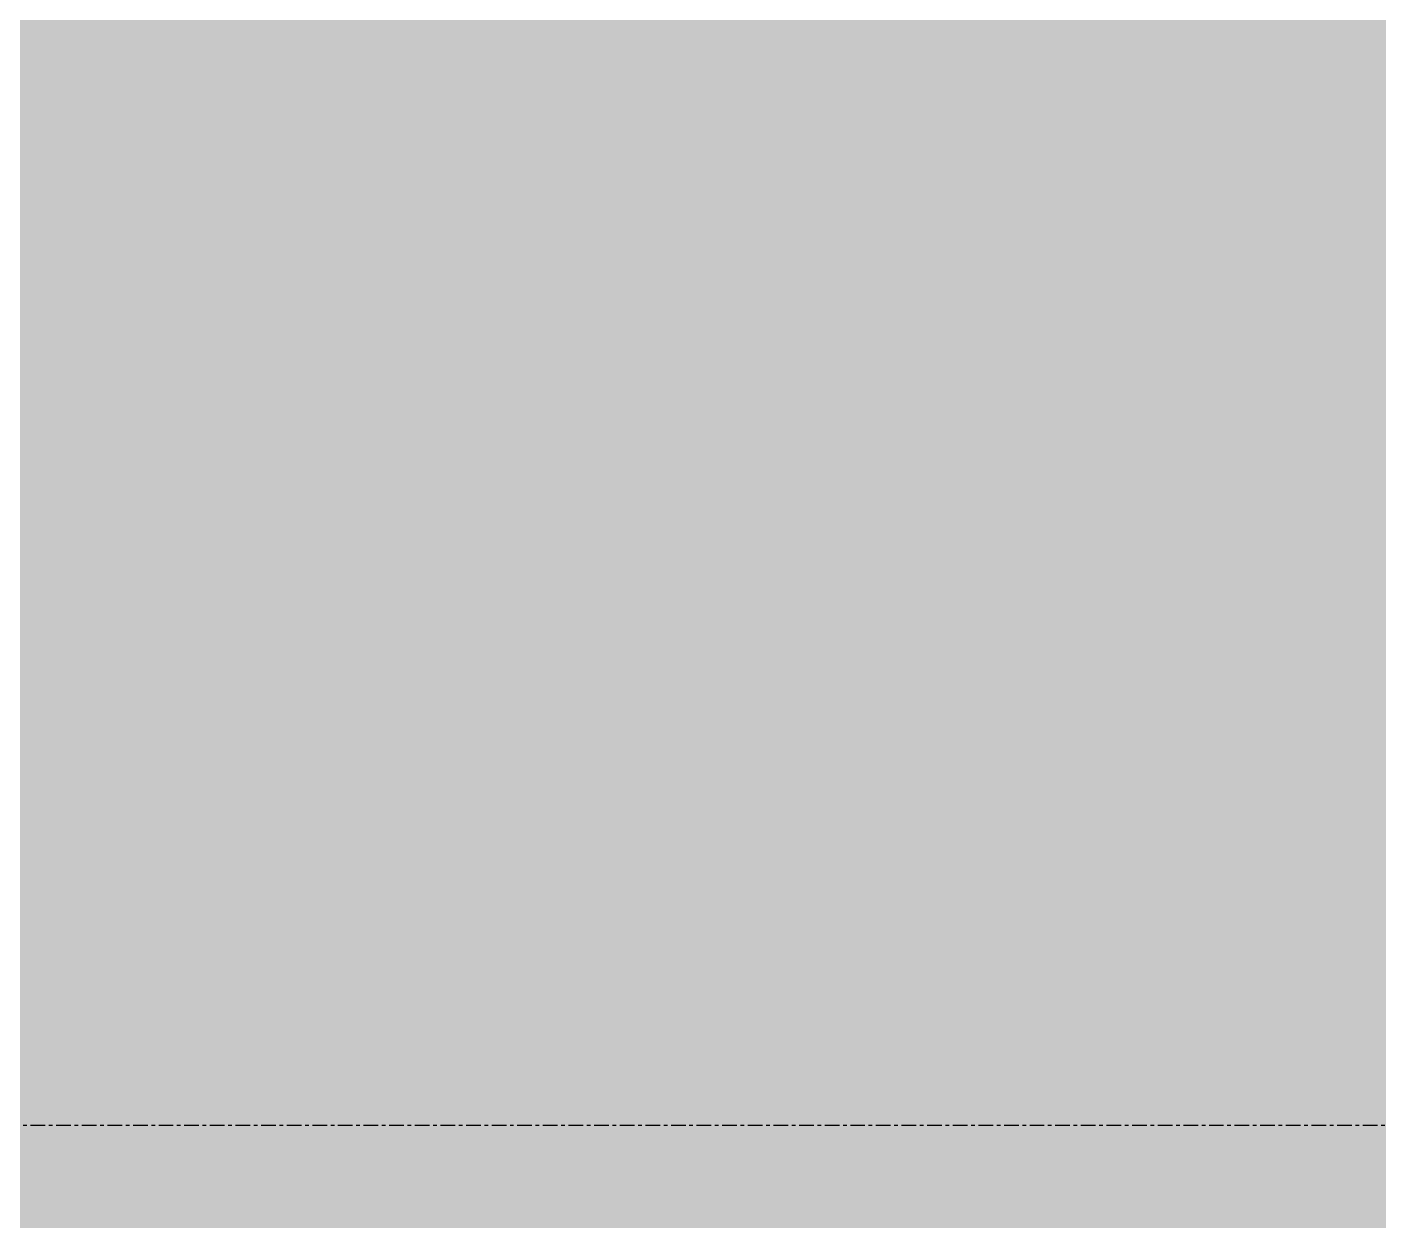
# Model space of a CAD drawing. Header units: inches. Extents: x 9391 to 11530, y 1186 to 2858.
# Drawn here: x 9798.75 to 9844.93, y 1529.44 to 1570.23 of the extents above; entities that cross this region are included whole.
import ezdxf

# ---------------------------------------------------------------- set-up
doc = ezdxf.new("R2010")
doc.units = ezdxf.units.IN
doc.header["$MEASUREMENT"] = 0
doc.linetypes.add('Grid Line 1_2_', pattern=[0.875, 0.5, -0.125, 0.125, -0.125])
doc.layers.add('A-ROOF-1', color=132, linetype='Continuous', lineweight=5)
doc.layers.add('S-GRID-1', color=1, linetype='Grid Line 1_2_', lineweight=30)

msp = doc.modelspace()

# ---------------------------------------------------------------- hatches: boundary and pattern name
at = {"layer": 'A-ROOF-1'}
msp.add_hatch(color=256, dxfattribs=at).paths.add_polyline_path([(9777.87, 1528.457), (10028.266, 1528.457), (10028.266, 2312.082), (9727.295, 2312.082), (9727.295, 2154.417), (9777.87, 2154.417), (9777.87, 1669.437), (9778.224, 1669.174), (9778.224, 1669.761), (9778.318, 1669.739), (9778.529, 1669.354), (9778.836, 1668.526), (9778.942, 1668.143), (9779.016, 1667.521), (9789.416, 1667.521), (9789.513, 1667.641), (9789.513, 1667.773), (9790.266, 1668.076), (9790.638, 1669.098), (9791.62, 1669.544), (9791.62, 1664.747), (9790.628, 1665.222), (9790.266, 1666.215), (9789.513, 1666.564), (9789.513, 1666.702), (9789.37, 1666.771), (9778.988, 1666.771), (9778.882, 1665.933), (9778.669, 1665.252), (9778.366, 1664.641), (9778.253, 1664.497), (9778.224, 1664.841), (9778.224, 1665.117), (9777.87, 1664.841), (9777.905, 1574.259), (9778.275, 1573.774), (9778.572, 1573.216), (9778.734, 1572.859), (9778.942, 1572.104), (9779.016, 1571.481), (9789.416, 1571.481), (9789.513, 1571.602), (9789.513, 1571.733), (9790.266, 1572.037), (9790.638, 1573.058), (9791.62, 1573.505), (9791.62, 1568.707), (9790.628, 1569.182), (9790.266, 1570.176), (9789.513, 1570.525), (9789.513, 1570.662), (9789.37, 1570.731), (9778.988, 1570.731), (9778.882, 1569.893), (9778.669, 1569.212), (9778.238, 1568.356), (9777.87, 1567.855), (9777.87, 1533.629)], flags=0)

# ---------------------------------------------------------------- linework, layer by layer
at = {"layer": 'S-GRID-1'}
msp.add_line((11460.998, 1532.707), (9574.735, 1532.707), dxfattribs=at)

doc.saveas('drawing.dxf')
